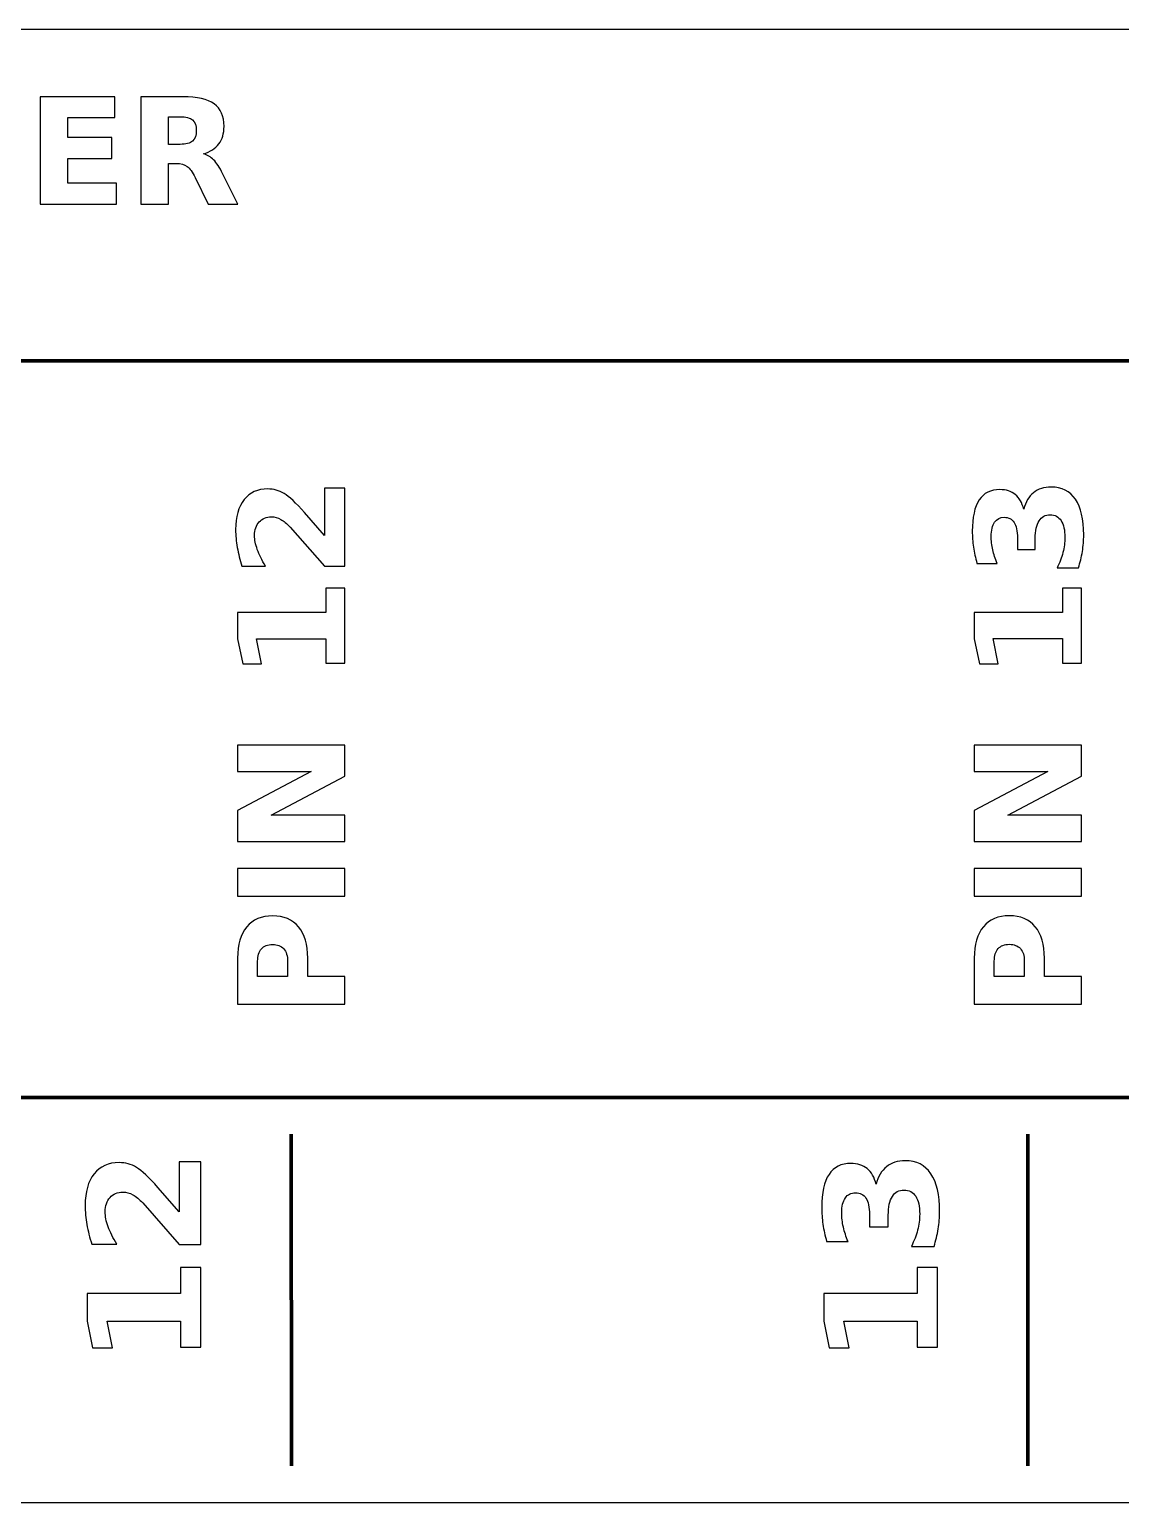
# Model space of a CAD drawing. Header units: centimetres. Extents: x -20.5 to -0.5, y -15.8 to -13.8.
# Drawn here: x -9.393 to -7.912, y -15.85 to -13.85 of the extents above; entities that cross this region are included whole.
import ezdxf

# ---------------------------------------------------------------- set-up
doc = ezdxf.new("R2010")
doc.units = ezdxf.units.CM
doc.header["$MEASUREMENT"] = 0
doc.layers.add('Layer 1', color=7, linetype='Continuous')

msp = doc.modelspace()

# ---------------------------------------------------------------- linework, layer by layer
at = {"layer": 'Layer 1', "color": 7}
msp.add_open_spline([(-20.5, -13.85), (-20.5, -13.85), (-0.5, -13.85), (-0.5, -13.85), (-0.5, -13.85), (-0.5, -13.85), (-0.5, -15.85), (-0.5, -15.85), (-0.5, -15.85), (-0.5, -15.85), (-20.5, -15.85), (-20.5, -15.85), (-20.5, -15.85), (-20.5, -15.85), (-20.5, -13.85), (-20.5, -13.85)], degree=3, knots=[0, 0, 0, 0, 0.25, 0.25, 0.25, 0.25, 0.5, 0.5, 0.5, 0.5, 0.75, 0.75, 0.75, 0.75, 1, 1, 1, 1], dxfattribs=at)
at = {"layer": 'Layer 1', "color": 250}
for points, knots in [([(-9.37861, -13.94131), (-9.37861, -13.94131), (-9.27715, -13.94131), (-9.27715, -13.94131), (-9.27715, -13.94131), (-9.27715, -13.94131), (-9.27715, -13.96974), (-9.27715, -13.96974), (-9.27715, -13.96974), (-9.27715, -13.96974), (-9.34101, -13.96974), (-9.34101, -13.96974), (-9.34101, -13.96974), (-9.34101, -13.96974), (-9.34101, -13.99688), (-9.34101, -13.99688), (-9.34101, -13.99688), (-9.34101, -13.99688), (-9.28098, -13.99688), (-9.28098, -13.99688), (-9.28098, -13.99688), (-9.28098, -13.99688), (-9.28098, -14.02531), (-9.28098, -14.02531), (-9.28098, -14.02531), (-9.28098, -14.02531), (-9.34101, -14.02531), (-9.34101, -14.02531), (-9.34101, -14.02531), (-9.34101, -14.02531), (-9.34101, -14.05868), (-9.34101, -14.05868), (-9.34101, -14.05868), (-9.34101, -14.05868), (-9.27501, -14.05868), (-9.27501, -14.05868), (-9.27501, -14.05868), (-9.27501, -14.05868), (-9.27501, -14.08711), (-9.27501, -14.08711), (-9.27501, -14.08711), (-9.27501, -14.08711), (-9.37861, -14.08711), (-9.37861, -14.08711), (-9.37861, -14.08711), (-9.37861, -14.08711), (-9.37861, -13.94131), (-9.37861, -13.94131)], [0, 0, 0, 0, 0.0833333, 0.0833333, 0.0833333, 0.0833333, 0.1666667, 0.1666667, 0.1666667, 0.1666667, 0.25, 0.25, 0.25, 0.25, 0.3333333, 0.3333333, 0.3333333, 0.3333333, 0.4166667, 0.4166667, 0.4166667, 0.4166667, 0.5, 0.5, 0.5, 0.5, 0.5833333, 0.5833333, 0.5833333, 0.5833333, 0.6666667, 0.6666667, 0.6666667, 0.6666667, 0.75, 0.75, 0.75, 0.75, 0.8333333, 0.8333333, 0.8333333, 0.8333333, 0.9166667, 0.9166667, 0.9166667, 0.9166667, 1, 1, 1, 1]), ([(-9.20438, -14.03194), (-9.20438, -14.03194), (-9.20438, -14.08711), (-9.20438, -14.08711), (-9.20438, -14.08711), (-9.20438, -14.08711), (-9.24198, -14.08711), (-9.24198, -14.08711), (-9.24198, -14.08711), (-9.24198, -14.08711), (-9.24198, -13.94131), (-9.24198, -13.94131), (-9.24198, -13.94131), (-9.24198, -13.94131), (-9.18455, -13.94131), (-9.18455, -13.94131), (-9.18455, -13.94131), (-9.16535, -13.94131), (-9.15125, -13.94454), (-9.14232, -13.95098), (-9.14232, -13.95098), (-9.13335, -13.95741), (-9.12888, -13.96761), (-9.12888, -13.98154), (-9.12888, -13.98154), (-9.12888, -13.99118), (-9.13122, -13.99911), (-9.13585, -14.00528), (-9.13585, -14.00528), (-9.14052, -14.01148), (-9.14755, -14.01604), (-9.15692, -14.01894), (-9.15692, -14.01894), (-9.15178, -14.02014), (-9.14715, -14.02278), (-9.14308, -14.02691), (-9.14308, -14.02691), (-9.13902, -14.03104), (-9.13492, -14.03731), (-9.13075, -14.04571), (-9.13075, -14.04571), (-9.13075, -14.04571), (-9.11032, -14.08711), (-9.11032, -14.08711), (-9.11032, -14.08711), (-9.11032, -14.08711), (-9.15038, -14.08711), (-9.15038, -14.08711), (-9.15038, -14.08711), (-9.15038, -14.08711), (-9.16815, -14.05088), (-9.16815, -14.05088), (-9.16815, -14.05088), (-9.17172, -14.04361), (-9.17535, -14.03861), (-9.17905, -14.03594), (-9.17905, -14.03594), (-9.18272, -14.03328), (-9.18762, -14.03194), (-9.19375, -14.03194), (-9.19375, -14.03194), (-9.19375, -14.03194), (-9.20438, -14.03194), (-9.20438, -14.03194)], [0, 0, 0, 0, 0.0625, 0.0625, 0.0625, 0.0625, 0.125, 0.125, 0.125, 0.125, 0.1875, 0.1875, 0.1875, 0.1875, 0.25, 0.25, 0.25, 0.25, 0.3125, 0.3125, 0.3125, 0.3125, 0.375, 0.375, 0.375, 0.375, 0.4375, 0.4375, 0.4375, 0.4375, 0.5, 0.5, 0.5, 0.5, 0.5625, 0.5625, 0.5625, 0.5625, 0.625, 0.625, 0.625, 0.625, 0.6875, 0.6875, 0.6875, 0.6875, 0.75, 0.75, 0.75, 0.75, 0.8125, 0.8125, 0.8125, 0.8125, 0.875, 0.875, 0.875, 0.875, 0.9375, 0.9375, 0.9375, 0.9375, 1, 1, 1, 1]), ([(-9.18855, -14.00598), (-9.18068, -14.00598), (-9.17502, -14.00451), (-9.17162, -14.00158), (-9.17162, -14.00158), (-9.16818, -13.99864), (-9.16648, -13.99381), (-9.16648, -13.98711), (-9.16648, -13.98711), (-9.16648, -13.98048), (-9.16818, -13.97571), (-9.17162, -13.97284), (-9.17162, -13.97284), (-9.17502, -13.96998), (-9.18068, -13.96854), (-9.18855, -13.96854), (-9.18855, -13.96854), (-9.18855, -13.96854), (-9.20438, -13.96854), (-9.20438, -13.96854), (-9.20438, -13.96854), (-9.20438, -13.96854), (-9.20438, -14.00598), (-9.20438, -14.00598), (-9.20438, -14.00598), (-9.20438, -14.00598), (-9.18855, -14.00598), (-9.18855, -14.00598)], [0, 0, 0, 0, 0.1428571, 0.1428571, 0.1428571, 0.1428571, 0.2857143, 0.2857143, 0.2857143, 0.2857143, 0.4285714, 0.4285714, 0.4285714, 0.4285714, 0.5714286, 0.5714286, 0.5714286, 0.5714286, 0.7142857, 0.7142857, 0.7142857, 0.7142857, 0.8571429, 0.8571429, 0.8571429, 0.8571429, 1, 1, 1, 1]), ([(-8.99233, -14.53708), (-8.99233, -14.53708), (-8.99233, -14.47291), (-8.99233, -14.47291), (-8.99233, -14.47291), (-8.99233, -14.47291), (-8.9647, -14.47291), (-8.9647, -14.47291), (-8.9647, -14.47291), (-8.9647, -14.47291), (-8.9647, -14.57888), (-8.9647, -14.57888), (-8.9647, -14.57888), (-8.9647, -14.57888), (-8.99233, -14.57888), (-8.99233, -14.57888), (-8.99233, -14.57888), (-8.99233, -14.57888), (-9.0393, -14.52564), (-9.0393, -14.52564), (-9.0393, -14.52564), (-9.0436, -14.52088), (-9.0478, -14.51738), (-9.0519, -14.51511), (-9.0519, -14.51511), (-9.056, -14.51281), (-9.06027, -14.51168), (-9.0647, -14.51168), (-9.0647, -14.51168), (-9.07153, -14.51168), (-9.07703, -14.51398), (-9.0812, -14.51858), (-9.0812, -14.51858), (-9.08537, -14.52314), (-9.08743, -14.52924), (-9.08743, -14.53688), (-9.08743, -14.53688), (-9.08743, -14.54274), (-9.08617, -14.54914), (-9.08367, -14.55611), (-9.08367, -14.55611), (-9.08117, -14.56308), (-9.07743, -14.57054), (-9.0725, -14.57848), (-9.0725, -14.57848), (-9.0725, -14.57848), (-9.10453, -14.57848), (-9.10453, -14.57848), (-9.10453, -14.57848), (-9.10733, -14.57001), (-9.10947, -14.56164), (-9.11093, -14.55338), (-9.11093, -14.55338), (-9.1124, -14.54511), (-9.11313, -14.53701), (-9.11313, -14.52904), (-9.11313, -14.52904), (-9.11313, -14.51161), (-9.1093, -14.49804), (-9.1016, -14.48838), (-9.1016, -14.48838), (-9.09393, -14.47871), (-9.08323, -14.47388), (-9.06947, -14.47388), (-9.06947, -14.47388), (-9.06153, -14.47388), (-9.05413, -14.47594), (-9.04727, -14.48004), (-9.04727, -14.48004), (-9.0404, -14.48414), (-9.0312, -14.49278), (-9.01967, -14.50591), (-9.01967, -14.50591), (-9.01967, -14.50591), (-8.99233, -14.53708), (-8.99233, -14.53708)], [0, 0, 0, 0, 0.0526316, 0.0526316, 0.0526316, 0.0526316, 0.1052632, 0.1052632, 0.1052632, 0.1052632, 0.1578947, 0.1578947, 0.1578947, 0.1578947, 0.2105263, 0.2105263, 0.2105263, 0.2105263, 0.2631579, 0.2631579, 0.2631579, 0.2631579, 0.3157895, 0.3157895, 0.3157895, 0.3157895, 0.3684211, 0.3684211, 0.3684211, 0.3684211, 0.4210526, 0.4210526, 0.4210526, 0.4210526, 0.4736842, 0.4736842, 0.4736842, 0.4736842, 0.5263158, 0.5263158, 0.5263158, 0.5263158, 0.5789474, 0.5789474, 0.5789474, 0.5789474, 0.6315789, 0.6315789, 0.6315789, 0.6315789, 0.6842105, 0.6842105, 0.6842105, 0.6842105, 0.7368421, 0.7368421, 0.7368421, 0.7368421, 0.7894737, 0.7894737, 0.7894737, 0.7894737, 0.8421053, 0.8421053, 0.8421053, 0.8421053, 0.8947368, 0.8947368, 0.8947368, 0.8947368, 0.9473684, 0.9473684, 0.9473684, 0.9473684, 1, 1, 1, 1]), ([(-8.04323, -14.50136), (-8.0407, -14.49156), (-8.03627, -14.48406), (-8.03, -14.47896), (-8.03, -14.47896), (-8.0237, -14.47386), (-8.01573, -14.4713), (-8.00603, -14.4713), (-8.00603, -14.4713), (-7.99157, -14.4713), (-7.98057, -14.47683), (-7.97303, -14.4879), (-7.97303, -14.4879), (-7.96553, -14.49896), (-7.96177, -14.5151), (-7.96177, -14.53633), (-7.96177, -14.53633), (-7.96177, -14.54383), (-7.96237, -14.55133), (-7.96357, -14.55886), (-7.96357, -14.55886), (-7.96477, -14.56636), (-7.9666, -14.5738), (-7.969, -14.58116), (-7.969, -14.58116), (-7.969, -14.58116), (-7.998, -14.58116), (-7.998, -14.58116), (-7.998, -14.58116), (-7.9945, -14.57413), (-7.99183, -14.56716), (-7.99003, -14.56023), (-7.99003, -14.56023), (-7.98827, -14.5533), (-7.98737, -14.54646), (-7.98737, -14.53976), (-7.98737, -14.53976), (-7.98737, -14.5298), (-7.9891, -14.52216), (-7.99253, -14.51686), (-7.99253, -14.51686), (-7.996, -14.51156), (-8.00093, -14.5089), (-8.0074, -14.5089), (-8.0074, -14.5089), (-8.01403, -14.5089), (-8.01907, -14.51163), (-8.02247, -14.51706), (-8.02247, -14.51706), (-8.0259, -14.5225), (-8.0276, -14.53053), (-8.0276, -14.54113), (-8.0276, -14.54113), (-8.0276, -14.54113), (-8.0276, -14.55616), (-8.0276, -14.55616), (-8.0276, -14.55616), (-8.0276, -14.55616), (-8.05183, -14.55616), (-8.05183, -14.55616), (-8.05183, -14.55616), (-8.05183, -14.55616), (-8.05183, -14.54036), (-8.05183, -14.54036), (-8.05183, -14.54036), (-8.05183, -14.5309), (-8.0533, -14.5239), (-8.05627, -14.51926), (-8.05627, -14.51926), (-8.05923, -14.51463), (-8.06373, -14.51233), (-8.06977, -14.51233), (-8.06977, -14.51233), (-8.07537, -14.51233), (-8.0797, -14.51456), (-8.08273, -14.51906), (-8.08273, -14.51906), (-8.0858, -14.52356), (-8.08733, -14.5299), (-8.08733, -14.5381), (-8.08733, -14.5381), (-8.08733, -14.54416), (-8.08667, -14.55026), (-8.0853, -14.55646), (-8.0853, -14.55646), (-8.08393, -14.56263), (-8.0819, -14.56876), (-8.07923, -14.5749), (-8.07923, -14.5749), (-8.07923, -14.5749), (-8.10677, -14.5749), (-8.10677, -14.5749), (-8.10677, -14.5749), (-8.10887, -14.56746), (-8.11043, -14.56013), (-8.11147, -14.55283), (-8.11147, -14.55283), (-8.1125, -14.54553), (-8.11303, -14.5384), (-8.11303, -14.53136), (-8.11303, -14.53136), (-8.11303, -14.51243), (-8.10993, -14.49823), (-8.1037, -14.48883), (-8.1037, -14.48883), (-8.0975, -14.47943), (-8.08813, -14.47473), (-8.07563, -14.47473), (-8.07563, -14.47473), (-8.06713, -14.47473), (-8.06013, -14.47696), (-8.0547, -14.48146), (-8.0547, -14.48146), (-8.04927, -14.48596), (-8.04543, -14.4926), (-8.04323, -14.50136)], [0, 0, 0, 0, 0.0344828, 0.0344828, 0.0344828, 0.0344828, 0.0689655, 0.0689655, 0.0689655, 0.0689655, 0.1034483, 0.1034483, 0.1034483, 0.1034483, 0.137931, 0.137931, 0.137931, 0.137931, 0.1724138, 0.1724138, 0.1724138, 0.1724138, 0.2068966, 0.2068966, 0.2068966, 0.2068966, 0.2413793, 0.2413793, 0.2413793, 0.2413793, 0.2758621, 0.2758621, 0.2758621, 0.2758621, 0.3103448, 0.3103448, 0.3103448, 0.3103448, 0.3448276, 0.3448276, 0.3448276, 0.3448276, 0.3793103, 0.3793103, 0.3793103, 0.3793103, 0.4137931, 0.4137931, 0.4137931, 0.4137931, 0.4482759, 0.4482759, 0.4482759, 0.4482759, 0.4827586, 0.4827586, 0.4827586, 0.4827586, 0.5172414, 0.5172414, 0.5172414, 0.5172414, 0.5517241, 0.5517241, 0.5517241, 0.5517241, 0.5862069, 0.5862069, 0.5862069, 0.5862069, 0.6206897, 0.6206897, 0.6206897, 0.6206897, 0.6551724, 0.6551724, 0.6551724, 0.6551724, 0.6896552, 0.6896552, 0.6896552, 0.6896552, 0.7241379, 0.7241379, 0.7241379, 0.7241379, 0.7586207, 0.7586207, 0.7586207, 0.7586207, 0.7931034, 0.7931034, 0.7931034, 0.7931034, 0.8275862, 0.8275862, 0.8275862, 0.8275862, 0.862069, 0.862069, 0.862069, 0.862069, 0.8965517, 0.8965517, 0.8965517, 0.8965517, 0.9310345, 0.9310345, 0.9310345, 0.9310345, 0.9655172, 0.9655172, 0.9655172, 0.9655172, 1, 1, 1, 1]), ([(-8.99067, -14.71045), (-8.99067, -14.71045), (-8.99067, -14.67725), (-8.99067, -14.67725), (-8.99067, -14.67725), (-8.99067, -14.67725), (-9.0849, -14.67725), (-9.0849, -14.67725), (-9.0849, -14.67725), (-9.0849, -14.67725), (-9.07787, -14.71131), (-9.07787, -14.71131), (-9.07787, -14.71131), (-9.07787, -14.71131), (-9.10347, -14.71131), (-9.10347, -14.71131), (-9.10347, -14.71131), (-9.10347, -14.71131), (-9.1105, -14.67745), (-9.1105, -14.67745), (-9.1105, -14.67745), (-9.1105, -14.67745), (-9.1105, -14.64171), (-9.1105, -14.64171), (-9.1105, -14.64171), (-9.1105, -14.64171), (-8.99067, -14.64171), (-8.99067, -14.64171), (-8.99067, -14.64171), (-8.99067, -14.64171), (-8.99067, -14.60851), (-8.99067, -14.60851), (-8.99067, -14.60851), (-8.99067, -14.60851), (-8.9647, -14.60851), (-8.9647, -14.60851), (-8.9647, -14.60851), (-8.9647, -14.60851), (-8.9647, -14.71045), (-8.9647, -14.71045), (-8.9647, -14.71045), (-8.9647, -14.71045), (-8.99067, -14.71045), (-8.99067, -14.71045)], [0, 0, 0, 0, 0.0909091, 0.0909091, 0.0909091, 0.0909091, 0.1818182, 0.1818182, 0.1818182, 0.1818182, 0.2727273, 0.2727273, 0.2727273, 0.2727273, 0.3636364, 0.3636364, 0.3636364, 0.3636364, 0.4545455, 0.4545455, 0.4545455, 0.4545455, 0.5454545, 0.5454545, 0.5454545, 0.5454545, 0.6363636, 0.6363636, 0.6363636, 0.6363636, 0.7272727, 0.7272727, 0.7272727, 0.7272727, 0.8181818, 0.8181818, 0.8181818, 0.8181818, 0.9090909, 0.9090909, 0.9090909, 0.9090909, 1, 1, 1, 1]), ([(-7.99057, -14.71027), (-7.99057, -14.71027), (-7.99057, -14.67707), (-7.99057, -14.67707), (-7.99057, -14.67707), (-7.99057, -14.67707), (-8.0848, -14.67707), (-8.0848, -14.67707), (-8.0848, -14.67707), (-8.0848, -14.67707), (-8.07777, -14.71113), (-8.07777, -14.71113), (-8.07777, -14.71113), (-8.07777, -14.71113), (-8.10337, -14.71113), (-8.10337, -14.71113), (-8.10337, -14.71113), (-8.10337, -14.71113), (-8.1104, -14.67727), (-8.1104, -14.67727), (-8.1104, -14.67727), (-8.1104, -14.67727), (-8.1104, -14.64153), (-8.1104, -14.64153), (-8.1104, -14.64153), (-8.1104, -14.64153), (-7.99057, -14.64153), (-7.99057, -14.64153), (-7.99057, -14.64153), (-7.99057, -14.64153), (-7.99057, -14.60833), (-7.99057, -14.60833), (-7.99057, -14.60833), (-7.99057, -14.60833), (-7.9646, -14.60833), (-7.9646, -14.60833), (-7.9646, -14.60833), (-7.9646, -14.60833), (-7.9646, -14.71027), (-7.9646, -14.71027), (-7.9646, -14.71027), (-7.9646, -14.71027), (-7.99057, -14.71027), (-7.99057, -14.71027)], [0, 0, 0, 0, 0.0909091, 0.0909091, 0.0909091, 0.0909091, 0.1818182, 0.1818182, 0.1818182, 0.1818182, 0.2727273, 0.2727273, 0.2727273, 0.2727273, 0.3636364, 0.3636364, 0.3636364, 0.3636364, 0.4545455, 0.4545455, 0.4545455, 0.4545455, 0.5454545, 0.5454545, 0.5454545, 0.5454545, 0.6363636, 0.6363636, 0.6363636, 0.6363636, 0.7272727, 0.7272727, 0.7272727, 0.7272727, 0.8181818, 0.8181818, 0.8181818, 0.8181818, 0.9090909, 0.9090909, 0.9090909, 0.9090909, 1, 1, 1, 1]), ([(-9.1105, -14.95251), (-9.1105, -14.95251), (-9.1105, -14.91051), (-9.1105, -14.91051), (-9.1105, -14.91051), (-9.1105, -14.91051), (-9.0105, -14.85748), (-9.0105, -14.85748), (-9.0105, -14.85748), (-9.0105, -14.85748), (-9.1105, -14.85748), (-9.1105, -14.85748), (-9.1105, -14.85748), (-9.1105, -14.85748), (-9.1105, -14.82185), (-9.1105, -14.82185), (-9.1105, -14.82185), (-9.1105, -14.82185), (-8.9647, -14.82185), (-8.9647, -14.82185), (-8.9647, -14.82185), (-8.9647, -14.82185), (-8.9647, -14.86385), (-8.9647, -14.86385), (-8.9647, -14.86385), (-8.9647, -14.86385), (-9.0647, -14.91688), (-9.0647, -14.91688), (-9.0647, -14.91688), (-9.0647, -14.91688), (-8.9647, -14.91688), (-8.9647, -14.91688), (-8.9647, -14.91688), (-8.9647, -14.91688), (-8.9647, -14.95251), (-8.9647, -14.95251), (-8.9647, -14.95251), (-8.9647, -14.95251), (-9.1105, -14.95251), (-9.1105, -14.95251)], [0, 0, 0, 0, 0.1, 0.1, 0.1, 0.1, 0.2, 0.2, 0.2, 0.2, 0.3, 0.3, 0.3, 0.3, 0.4, 0.4, 0.4, 0.4, 0.5, 0.5, 0.5, 0.5, 0.6, 0.6, 0.6, 0.6, 0.7, 0.7, 0.7, 0.7, 0.8, 0.8, 0.8, 0.8, 0.9, 0.9, 0.9, 0.9, 1, 1, 1, 1]), ([(-8.1104, -14.95233), (-8.1104, -14.95233), (-8.1104, -14.91033), (-8.1104, -14.91033), (-8.1104, -14.91033), (-8.1104, -14.91033), (-8.0104, -14.8573), (-8.0104, -14.8573), (-8.0104, -14.8573), (-8.0104, -14.8573), (-8.1104, -14.8573), (-8.1104, -14.8573), (-8.1104, -14.8573), (-8.1104, -14.8573), (-8.1104, -14.82167), (-8.1104, -14.82167), (-8.1104, -14.82167), (-8.1104, -14.82167), (-7.9646, -14.82167), (-7.9646, -14.82167), (-7.9646, -14.82167), (-7.9646, -14.82167), (-7.9646, -14.86367), (-7.9646, -14.86367), (-7.9646, -14.86367), (-7.9646, -14.86367), (-8.0646, -14.9167), (-8.0646, -14.9167), (-8.0646, -14.9167), (-8.0646, -14.9167), (-7.9646, -14.9167), (-7.9646, -14.9167), (-7.9646, -14.9167), (-7.9646, -14.9167), (-7.9646, -14.95233), (-7.9646, -14.95233), (-7.9646, -14.95233), (-7.9646, -14.95233), (-8.1104, -14.95233), (-8.1104, -14.95233)], [0, 0, 0, 0, 0.1, 0.1, 0.1, 0.1, 0.2, 0.2, 0.2, 0.2, 0.3, 0.3, 0.3, 0.3, 0.4, 0.4, 0.4, 0.4, 0.5, 0.5, 0.5, 0.5, 0.6, 0.6, 0.6, 0.6, 0.7, 0.7, 0.7, 0.7, 0.8, 0.8, 0.8, 0.8, 0.9, 0.9, 0.9, 0.9, 1, 1, 1, 1]), ([(-9.1105, -15.02691), (-9.1105, -15.02691), (-9.1105, -14.98931), (-9.1105, -14.98931), (-9.1105, -14.98931), (-9.1105, -14.98931), (-8.9647, -14.98931), (-8.9647, -14.98931), (-8.9647, -14.98931), (-8.9647, -14.98931), (-8.9647, -15.02691), (-8.9647, -15.02691), (-8.9647, -15.02691), (-8.9647, -15.02691), (-9.1105, -15.02691), (-9.1105, -15.02691)], [0, 0, 0, 0, 0.25, 0.25, 0.25, 0.25, 0.5, 0.5, 0.5, 0.5, 0.75, 0.75, 0.75, 0.75, 1, 1, 1, 1]), ([(-8.1104, -15.02673), (-8.1104, -15.02673), (-8.1104, -14.98913), (-8.1104, -14.98913), (-8.1104, -14.98913), (-8.1104, -14.98913), (-7.9646, -14.98913), (-7.9646, -14.98913), (-7.9646, -14.98913), (-7.9646, -14.98913), (-7.9646, -15.02673), (-7.9646, -15.02673), (-7.9646, -15.02673), (-7.9646, -15.02673), (-8.1104, -15.02673), (-8.1104, -15.02673)], [0, 0, 0, 0, 0.25, 0.25, 0.25, 0.25, 0.5, 0.5, 0.5, 0.5, 0.75, 0.75, 0.75, 0.75, 1, 1, 1, 1]), ([(-9.1105, -15.17348), (-9.1105, -15.17348), (-9.1105, -15.11108), (-9.1105, -15.11108), (-9.1105, -15.11108), (-9.1105, -15.09252), (-9.10637, -15.07828), (-9.09813, -15.06835), (-9.09813, -15.06835), (-9.0899, -15.05842), (-9.07817, -15.05345), (-9.06293, -15.05345), (-9.06293, -15.05345), (-9.04767, -15.05345), (-9.0359, -15.05842), (-9.02767, -15.06835), (-9.02767, -15.06835), (-9.01943, -15.07828), (-9.0153, -15.09252), (-9.0153, -15.11108), (-9.0153, -15.11108), (-9.0153, -15.11108), (-9.0153, -15.13588), (-9.0153, -15.13588), (-9.0153, -15.13588), (-9.0153, -15.13588), (-8.9647, -15.13588), (-8.9647, -15.13588), (-8.9647, -15.13588), (-8.9647, -15.13588), (-8.9647, -15.17348), (-8.9647, -15.17348), (-8.9647, -15.17348), (-8.9647, -15.17348), (-9.1105, -15.17348), (-9.1105, -15.17348)], [0, 0, 0, 0, 0.1111111, 0.1111111, 0.1111111, 0.1111111, 0.2222222, 0.2222222, 0.2222222, 0.2222222, 0.3333333, 0.3333333, 0.3333333, 0.3333333, 0.4444444, 0.4444444, 0.4444444, 0.4444444, 0.5555556, 0.5555556, 0.5555556, 0.5555556, 0.6666667, 0.6666667, 0.6666667, 0.6666667, 0.7777778, 0.7777778, 0.7777778, 0.7777778, 0.8888889, 0.8888889, 0.8888889, 0.8888889, 1, 1, 1, 1]), ([(-8.1104, -15.1733), (-8.1104, -15.1733), (-8.1104, -15.1109), (-8.1104, -15.1109), (-8.1104, -15.1109), (-8.1104, -15.09234), (-8.10627, -15.0781), (-8.09803, -15.06817), (-8.09803, -15.06817), (-8.0898, -15.05824), (-8.07807, -15.05327), (-8.06283, -15.05327), (-8.06283, -15.05327), (-8.04757, -15.05327), (-8.0358, -15.05824), (-8.02757, -15.06817), (-8.02757, -15.06817), (-8.01933, -15.0781), (-8.0152, -15.09234), (-8.0152, -15.1109), (-8.0152, -15.1109), (-8.0152, -15.1109), (-8.0152, -15.1357), (-8.0152, -15.1357), (-8.0152, -15.1357), (-8.0152, -15.1357), (-7.9646, -15.1357), (-7.9646, -15.1357), (-7.9646, -15.1357), (-7.9646, -15.1357), (-7.9646, -15.1733), (-7.9646, -15.1733), (-7.9646, -15.1733), (-7.9646, -15.1733), (-8.1104, -15.1733), (-8.1104, -15.1733)], [0, 0, 0, 0, 0.1111111, 0.1111111, 0.1111111, 0.1111111, 0.2222222, 0.2222222, 0.2222222, 0.2222222, 0.3333333, 0.3333333, 0.3333333, 0.3333333, 0.4444444, 0.4444444, 0.4444444, 0.4444444, 0.5555556, 0.5555556, 0.5555556, 0.5555556, 0.6666667, 0.6666667, 0.6666667, 0.6666667, 0.7777778, 0.7777778, 0.7777778, 0.7777778, 0.8888889, 0.8888889, 0.8888889, 0.8888889, 1, 1, 1, 1]), ([(-9.08327, -15.13588), (-9.08327, -15.13588), (-9.04253, -15.13588), (-9.04253, -15.13588), (-9.04253, -15.13588), (-9.04253, -15.13588), (-9.04253, -15.11508), (-9.04253, -15.11508), (-9.04253, -15.11508), (-9.04253, -15.10778), (-9.0443, -15.10215), (-9.04787, -15.09818), (-9.04787, -15.09818), (-9.0514, -15.09422), (-9.05643, -15.09222), (-9.06293, -15.09222), (-9.06293, -15.09222), (-9.06947, -15.09222), (-9.07447, -15.09422), (-9.078, -15.09818), (-9.078, -15.09818), (-9.0815, -15.10215), (-9.08327, -15.10778), (-9.08327, -15.11508), (-9.08327, -15.11508), (-9.08327, -15.11508), (-9.08327, -15.13588), (-9.08327, -15.13588)], [0, 0, 0, 0, 0.1428571, 0.1428571, 0.1428571, 0.1428571, 0.2857143, 0.2857143, 0.2857143, 0.2857143, 0.4285714, 0.4285714, 0.4285714, 0.4285714, 0.5714286, 0.5714286, 0.5714286, 0.5714286, 0.7142857, 0.7142857, 0.7142857, 0.7142857, 0.8571429, 0.8571429, 0.8571429, 0.8571429, 1, 1, 1, 1]), ([(-8.08317, -15.1357), (-8.08317, -15.1357), (-8.04243, -15.1357), (-8.04243, -15.1357), (-8.04243, -15.1357), (-8.04243, -15.1357), (-8.04243, -15.1149), (-8.04243, -15.1149), (-8.04243, -15.1149), (-8.04243, -15.1076), (-8.0442, -15.10197), (-8.04777, -15.098), (-8.04777, -15.098), (-8.0513, -15.09404), (-8.05633, -15.09204), (-8.06283, -15.09204), (-8.06283, -15.09204), (-8.06937, -15.09204), (-8.07437, -15.09404), (-8.0779, -15.098), (-8.0779, -15.098), (-8.0814, -15.10197), (-8.08317, -15.1076), (-8.08317, -15.1149), (-8.08317, -15.1149), (-8.08317, -15.1149), (-8.08317, -15.1357), (-8.08317, -15.1357)], [0, 0, 0, 0, 0.1428571, 0.1428571, 0.1428571, 0.1428571, 0.2857143, 0.2857143, 0.2857143, 0.2857143, 0.4285714, 0.4285714, 0.4285714, 0.4285714, 0.5714286, 0.5714286, 0.5714286, 0.5714286, 0.7142857, 0.7142857, 0.7142857, 0.7142857, 0.8571429, 0.8571429, 0.8571429, 0.8571429, 1, 1, 1, 1]), ([(-9.18961, -15.45535), (-9.18961, -15.45535), (-9.18961, -15.38744), (-9.18961, -15.38744), (-9.18961, -15.38744), (-9.18961, -15.38744), (-9.16036, -15.38744), (-9.16036, -15.38744), (-9.16036, -15.38744), (-9.16036, -15.38744), (-9.16036, -15.49959), (-9.16036, -15.49959), (-9.16036, -15.49959), (-9.16036, -15.49959), (-9.18961, -15.49959), (-9.18961, -15.49959), (-9.18961, -15.49959), (-9.18961, -15.49959), (-9.23931, -15.44325), (-9.23931, -15.44325), (-9.23931, -15.44325), (-9.24386, -15.43821), (-9.24831, -15.4345), (-9.25265, -15.43211), (-9.25265, -15.43211), (-9.25699, -15.42967), (-9.2615, -15.42847), (-9.26619, -15.42847), (-9.26619, -15.42847), (-9.27343, -15.42847), (-9.27925, -15.43091), (-9.28366, -15.43577), (-9.28366, -15.43577), (-9.28807, -15.44061), (-9.29025, -15.44706), (-9.29025, -15.45514), (-9.29025, -15.45514), (-9.29025, -15.46135), (-9.28891, -15.46812), (-9.28627, -15.4755), (-9.28627, -15.4755), (-9.28362, -15.48287), (-9.27967, -15.49077), (-9.27445, -15.49917), (-9.27445, -15.49917), (-9.27445, -15.49917), (-9.30835, -15.49917), (-9.30835, -15.49917), (-9.30835, -15.49917), (-9.31132, -15.49021), (-9.31357, -15.48135), (-9.31513, -15.4726), (-9.31513, -15.4726), (-9.31668, -15.46386), (-9.31745, -15.45528), (-9.31745, -15.44685), (-9.31745, -15.44685), (-9.31745, -15.4284), (-9.3134, -15.41404), (-9.30525, -15.40381), (-9.30525, -15.40381), (-9.29713, -15.39358), (-9.28581, -15.38847), (-9.27124, -15.38847), (-9.27124, -15.38847), (-9.26284, -15.38847), (-9.25501, -15.39065), (-9.24774, -15.39499), (-9.24774, -15.39499), (-9.24048, -15.39933), (-9.23074, -15.40847), (-9.21853, -15.42237), (-9.21853, -15.42237), (-9.21853, -15.42237), (-9.18961, -15.45535), (-9.18961, -15.45535)], [0, 0, 0, 0, 0.0526316, 0.0526316, 0.0526316, 0.0526316, 0.1052632, 0.1052632, 0.1052632, 0.1052632, 0.1578947, 0.1578947, 0.1578947, 0.1578947, 0.2105263, 0.2105263, 0.2105263, 0.2105263, 0.2631579, 0.2631579, 0.2631579, 0.2631579, 0.3157895, 0.3157895, 0.3157895, 0.3157895, 0.3684211, 0.3684211, 0.3684211, 0.3684211, 0.4210526, 0.4210526, 0.4210526, 0.4210526, 0.4736842, 0.4736842, 0.4736842, 0.4736842, 0.5263158, 0.5263158, 0.5263158, 0.5263158, 0.5789474, 0.5789474, 0.5789474, 0.5789474, 0.6315789, 0.6315789, 0.6315789, 0.6315789, 0.6842105, 0.6842105, 0.6842105, 0.6842105, 0.7368421, 0.7368421, 0.7368421, 0.7368421, 0.7894737, 0.7894737, 0.7894737, 0.7894737, 0.8421053, 0.8421053, 0.8421053, 0.8421053, 0.8947368, 0.8947368, 0.8947368, 0.8947368, 0.9473684, 0.9473684, 0.9473684, 0.9473684, 1, 1, 1, 1]), ([(-8.24358, -15.41775), (-8.2409, -15.40738), (-8.23621, -15.39944), (-8.22958, -15.39404), (-8.22958, -15.39404), (-8.22291, -15.38864), (-8.21448, -15.38593), (-8.20421, -15.38593), (-8.20421, -15.38593), (-8.1889, -15.38593), (-8.17726, -15.39178), (-8.16929, -15.40349), (-8.16929, -15.40349), (-8.16135, -15.41521), (-8.15736, -15.43228), (-8.15736, -15.45475), (-8.15736, -15.45475), (-8.15736, -15.46269), (-8.158, -15.47063), (-8.15927, -15.4786), (-8.15927, -15.4786), (-8.16054, -15.48654), (-8.16248, -15.49441), (-8.16502, -15.5022), (-8.16502, -15.5022), (-8.16502, -15.5022), (-8.19571, -15.5022), (-8.19571, -15.5022), (-8.19571, -15.5022), (-8.192, -15.49476), (-8.18918, -15.48739), (-8.18728, -15.48005), (-8.18728, -15.48005), (-8.18541, -15.47271), (-8.18446, -15.46548), (-8.18446, -15.45839), (-8.18446, -15.45839), (-8.18446, -15.44784), (-8.18629, -15.43976), (-8.18992, -15.43415), (-8.18992, -15.43415), (-8.19359, -15.42854), (-8.19881, -15.42572), (-8.20566, -15.42572), (-8.20566, -15.42572), (-8.21268, -15.42572), (-8.218, -15.42861), (-8.2216, -15.43436), (-8.2216, -15.43436), (-8.22524, -15.44011), (-8.22704, -15.44862), (-8.22704, -15.45983), (-8.22704, -15.45983), (-8.22704, -15.45983), (-8.22704, -15.47574), (-8.22704, -15.47574), (-8.22704, -15.47574), (-8.22704, -15.47574), (-8.25268, -15.47574), (-8.25268, -15.47574), (-8.25268, -15.47574), (-8.25268, -15.47574), (-8.25268, -15.45902), (-8.25268, -15.45902), (-8.25268, -15.45902), (-8.25268, -15.449), (-8.25424, -15.4416), (-8.25738, -15.43669), (-8.25738, -15.43669), (-8.26052, -15.43179), (-8.26528, -15.42935), (-8.27166, -15.42935), (-8.27166, -15.42935), (-8.27759, -15.42935), (-8.28218, -15.43172), (-8.28539, -15.43648), (-8.28539, -15.43648), (-8.28863, -15.44124), (-8.29025, -15.44795), (-8.29025, -15.45662), (-8.29025, -15.45662), (-8.29025, -15.46304), (-8.28955, -15.4695), (-8.2881, -15.47606), (-8.2881, -15.47606), (-8.28666, -15.48259), (-8.2845, -15.48908), (-8.28168, -15.49557), (-8.28168, -15.49557), (-8.28168, -15.49557), (-8.31082, -15.49557), (-8.31082, -15.49557), (-8.31082, -15.49557), (-8.31304, -15.4877), (-8.3147, -15.47994), (-8.3158, -15.47222), (-8.3158, -15.47222), (-8.31689, -15.46449), (-8.31745, -15.45694), (-8.31745, -15.4495), (-8.31745, -15.4495), (-8.31745, -15.42946), (-8.31417, -15.41443), (-8.30758, -15.40448), (-8.30758, -15.40448), (-8.30101, -15.39453), (-8.2911, -15.38956), (-8.27787, -15.38956), (-8.27787, -15.38956), (-8.26888, -15.38956), (-8.26147, -15.39192), (-8.25572, -15.39669), (-8.25572, -15.39669), (-8.24997, -15.40145), (-8.24591, -15.40847), (-8.24358, -15.41775)], [0, 0, 0, 0, 0.0344828, 0.0344828, 0.0344828, 0.0344828, 0.0689655, 0.0689655, 0.0689655, 0.0689655, 0.1034483, 0.1034483, 0.1034483, 0.1034483, 0.137931, 0.137931, 0.137931, 0.137931, 0.1724138, 0.1724138, 0.1724138, 0.1724138, 0.2068966, 0.2068966, 0.2068966, 0.2068966, 0.2413793, 0.2413793, 0.2413793, 0.2413793, 0.2758621, 0.2758621, 0.2758621, 0.2758621, 0.3103448, 0.3103448, 0.3103448, 0.3103448, 0.3448276, 0.3448276, 0.3448276, 0.3448276, 0.3793103, 0.3793103, 0.3793103, 0.3793103, 0.4137931, 0.4137931, 0.4137931, 0.4137931, 0.4482759, 0.4482759, 0.4482759, 0.4482759, 0.4827586, 0.4827586, 0.4827586, 0.4827586, 0.5172414, 0.5172414, 0.5172414, 0.5172414, 0.5517241, 0.5517241, 0.5517241, 0.5517241, 0.5862069, 0.5862069, 0.5862069, 0.5862069, 0.6206897, 0.6206897, 0.6206897, 0.6206897, 0.6551724, 0.6551724, 0.6551724, 0.6551724, 0.6896552, 0.6896552, 0.6896552, 0.6896552, 0.7241379, 0.7241379, 0.7241379, 0.7241379, 0.7586207, 0.7586207, 0.7586207, 0.7586207, 0.7931034, 0.7931034, 0.7931034, 0.7931034, 0.8275862, 0.8275862, 0.8275862, 0.8275862, 0.862069, 0.862069, 0.862069, 0.862069, 0.8965517, 0.8965517, 0.8965517, 0.8965517, 0.9310345, 0.9310345, 0.9310345, 0.9310345, 0.9655172, 0.9655172, 0.9655172, 0.9655172, 1, 1, 1, 1]), ([(-9.18784, -15.63884), (-9.18784, -15.63884), (-9.18784, -15.6037), (-9.18784, -15.6037), (-9.18784, -15.6037), (-9.18784, -15.6037), (-9.28757, -15.6037), (-9.28757, -15.6037), (-9.28757, -15.6037), (-9.28757, -15.6037), (-9.28013, -15.63976), (-9.28013, -15.63976), (-9.28013, -15.63976), (-9.28013, -15.63976), (-9.30722, -15.63976), (-9.30722, -15.63976), (-9.30722, -15.63976), (-9.30722, -15.63976), (-9.31467, -15.60391), (-9.31467, -15.60391), (-9.31467, -15.60391), (-9.31467, -15.60391), (-9.31467, -15.5661), (-9.31467, -15.5661), (-9.31467, -15.5661), (-9.31467, -15.5661), (-9.18784, -15.5661), (-9.18784, -15.5661), (-9.18784, -15.5661), (-9.18784, -15.5661), (-9.18784, -15.53096), (-9.18784, -15.53096), (-9.18784, -15.53096), (-9.18784, -15.53096), (-9.16036, -15.53096), (-9.16036, -15.53096), (-9.16036, -15.53096), (-9.16036, -15.53096), (-9.16036, -15.63884), (-9.16036, -15.63884), (-9.16036, -15.63884), (-9.16036, -15.63884), (-9.18784, -15.63884), (-9.18784, -15.63884)], [0, 0, 0, 0, 0.0909091, 0.0909091, 0.0909091, 0.0909091, 0.1818182, 0.1818182, 0.1818182, 0.1818182, 0.2727273, 0.2727273, 0.2727273, 0.2727273, 0.3636364, 0.3636364, 0.3636364, 0.3636364, 0.4545455, 0.4545455, 0.4545455, 0.4545455, 0.5454545, 0.5454545, 0.5454545, 0.5454545, 0.6363636, 0.6363636, 0.6363636, 0.6363636, 0.7272727, 0.7272727, 0.7272727, 0.7272727, 0.8181818, 0.8181818, 0.8181818, 0.8181818, 0.9090909, 0.9090909, 0.9090909, 0.9090909, 1, 1, 1, 1]), ([(-8.18784, -15.63884), (-8.18784, -15.63884), (-8.18784, -15.6037), (-8.18784, -15.6037), (-8.18784, -15.6037), (-8.18784, -15.6037), (-8.28757, -15.6037), (-8.28757, -15.6037), (-8.28757, -15.6037), (-8.28757, -15.6037), (-8.28013, -15.63976), (-8.28013, -15.63976), (-8.28013, -15.63976), (-8.28013, -15.63976), (-8.30722, -15.63976), (-8.30722, -15.63976), (-8.30722, -15.63976), (-8.30722, -15.63976), (-8.31467, -15.60391), (-8.31467, -15.60391), (-8.31467, -15.60391), (-8.31467, -15.60391), (-8.31467, -15.5661), (-8.31467, -15.5661), (-8.31467, -15.5661), (-8.31467, -15.5661), (-8.18784, -15.5661), (-8.18784, -15.5661), (-8.18784, -15.5661), (-8.18784, -15.5661), (-8.18784, -15.53096), (-8.18784, -15.53096), (-8.18784, -15.53096), (-8.18784, -15.53096), (-8.16036, -15.53096), (-8.16036, -15.53096), (-8.16036, -15.53096), (-8.16036, -15.53096), (-8.16036, -15.63884), (-8.16036, -15.63884), (-8.16036, -15.63884), (-8.16036, -15.63884), (-8.18784, -15.63884), (-8.18784, -15.63884)], [0, 0, 0, 0, 0.0909091, 0.0909091, 0.0909091, 0.0909091, 0.1818182, 0.1818182, 0.1818182, 0.1818182, 0.2727273, 0.2727273, 0.2727273, 0.2727273, 0.3636364, 0.3636364, 0.3636364, 0.3636364, 0.4545455, 0.4545455, 0.4545455, 0.4545455, 0.5454545, 0.5454545, 0.5454545, 0.5454545, 0.6363636, 0.6363636, 0.6363636, 0.6363636, 0.7272727, 0.7272727, 0.7272727, 0.7272727, 0.8181818, 0.8181818, 0.8181818, 0.8181818, 0.9090909, 0.9090909, 0.9090909, 0.9090909, 1, 1, 1, 1])]:
    msp.add_open_spline(points, degree=3, knots=knots, dxfattribs=at)
at = {"layer": 'Layer 1', "color": 250, "lineweight": 100}
msp.add_open_spline([(-20.30001, -15.3), (-20.30001, -15.3), (-20.30001, -14.3), (-20.30001, -14.3), (-20.30001, -14.3), (-20.30001, -14.3), (-0.70001, -14.3), (-0.70001, -14.3), (-0.70001, -14.3), (-0.70001, -14.3), (-0.70001, -15.3), (-0.70001, -15.3), (-0.70001, -15.3), (-0.70001, -15.3), (-20.30001, -15.3), (-20.30001, -15.3)], degree=3, knots=[0, 0, 0, 0, 0.25, 0.25, 0.25, 0.25, 0.5, 0.5, 0.5, 0.5, 0.75, 0.75, 0.75, 0.75, 1, 1, 1, 1], dxfattribs=at)
at = {"layer": 'Layer 1', "color": 250, "lineweight": 106}
for points in [[(-9.0375, -15.8), (-9.0375, -15.8), (-9.03752, -15.35001), (-9.03752, -15.35001)], [(-8.0375, -15.8), (-8.0375, -15.8), (-8.03752, -15.35001), (-8.03752, -15.35001)]]:
    msp.add_open_spline(points, degree=3, dxfattribs=at)

doc.saveas('drawing.dxf')
